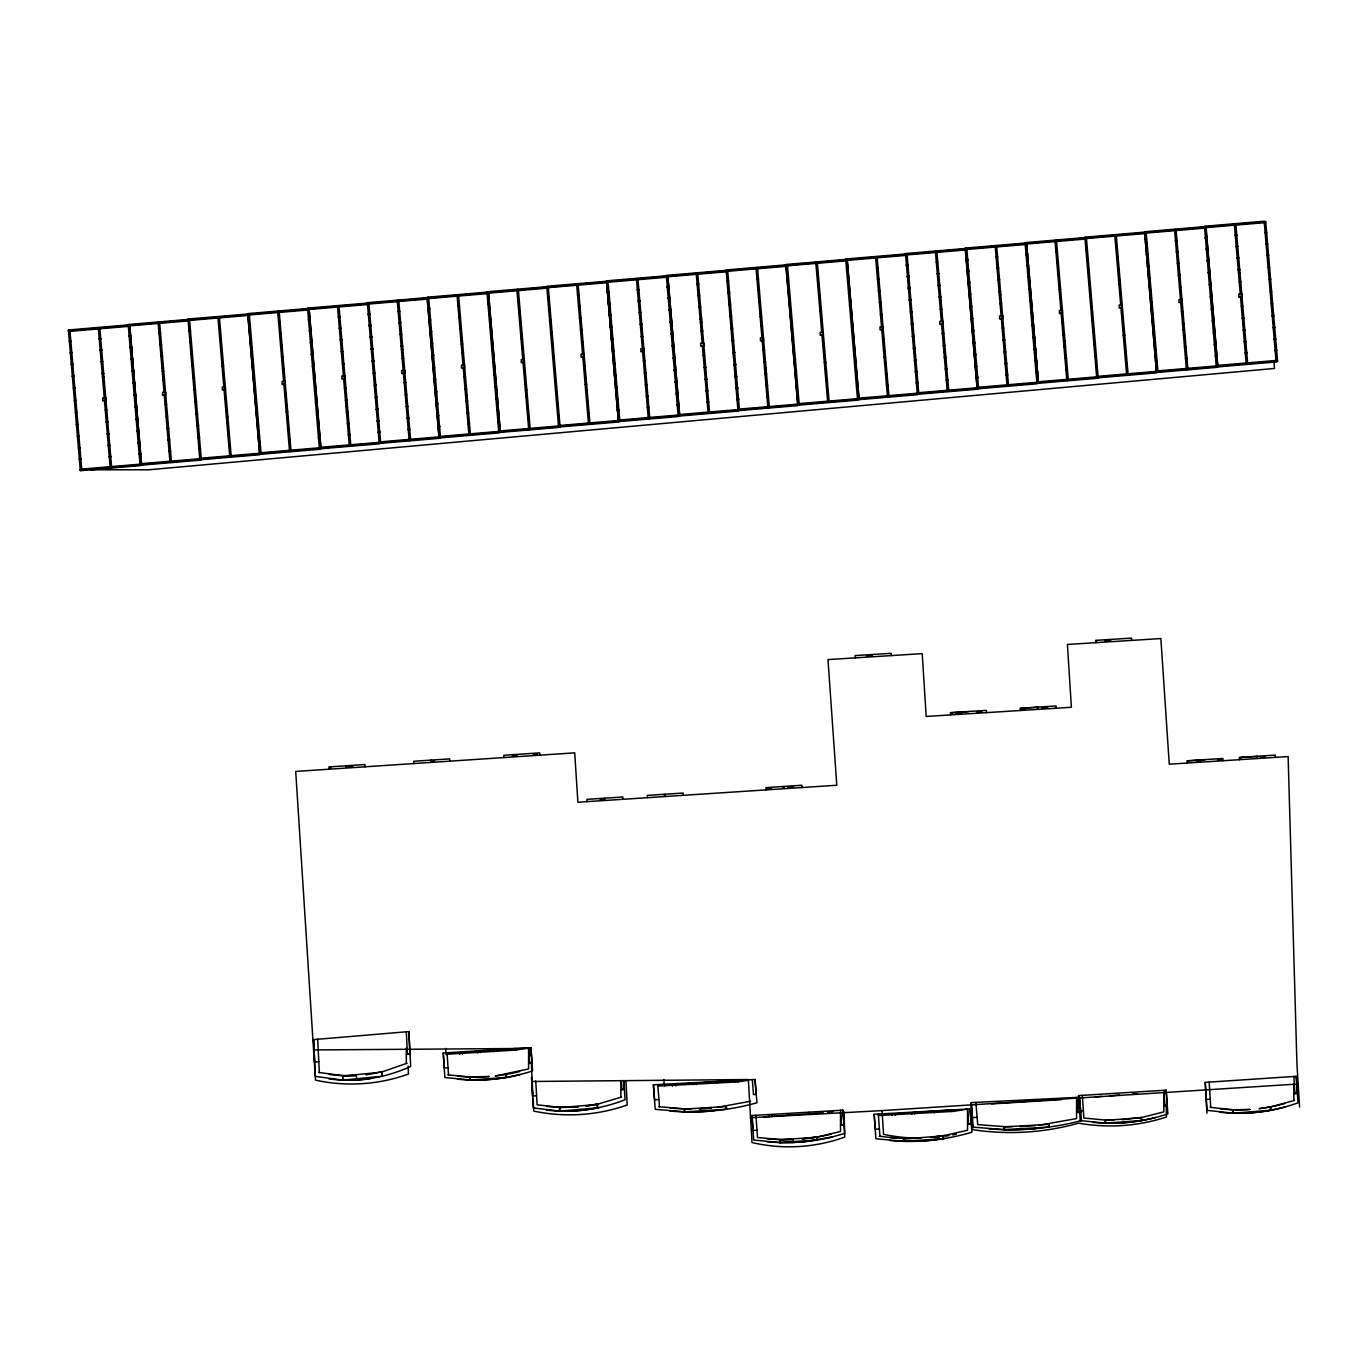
<?xml version="1.0" encoding="UTF-8"?>
<svg xmlns="http://www.w3.org/2000/svg" width="1368" height="1368" viewBox="0 0 1368 1368"><rect width="100%" height="100%" fill="white"/><g stroke="black" fill="none" stroke-linecap="round" stroke-linejoin="round"><path stroke-width="1.5" d="M382.048 1071.708L382.048 1076.257L342.787 1080.139L315.341 1076.377L313.58 1039.595L408.861 1031.592L410.708 1066.476C389.452 1076.086 366.128 1080.976 342.787 1080.139L342.906 1075.641L318.624 1072.444M620.867 1089.646L624.338 1089.338L623.876 1081.028L625.073 1099.718C604.314 1107.823 581.981 1111.791 559.683 1111.107L559.786 1107.362L537.094 1104.797L535.743 1080.994M1270.65 1106.797L1270.65 1110.252L1233.149 1113.193L1206.918 1110.337L1205.242 1082.379L1296.265 1076.308L1298.027 1102.813C1277.267 1110.269 1255.191 1113.809 1233.149 1113.193L1233.252 1109.79L1210.047 1107.345M469.908 1077.249L470.13 1080.002C491.283 1080.532 512.487 1077.454 532.614 1070.888L530.921 1047.631L443.249 1052.967L444.856 1077.488L470.13 1080.002L470.216 1077.009L488.923 1076.462M1105.447 1123.145L1141.528 1120.512L1141.305 1117.707L1105.224 1120.358L1105.447 1123.145C1126.582 1123.692 1147.786 1120.563 1167.862 1113.877L1166.152 1090.159L1078.6 1095.597L1080.207 1120.597L1105.447 1123.145L1105.532 1120.101L1113.843 1120.05M817.346 1136.928L817.346 1139.954L779.88 1142.554L779.982 1139.544L792.927 1139.476L793.064 1142.485L806.197 1141.528L832.086 1136.996L844.672 1133.439L842.91 1110.183L752.024 1115.518L753.683 1140.04L779.88 1142.554L793.064 1142.485M903.479 1140.279L903.564 1141.305C926.649 1141.835 949.785 1138.792 971.93 1132.191L970.066 1108.935L874.169 1114.27L875.913 1138.792L903.564 1141.305L903.667 1138.313L917.33 1138.244A214.178 214.178 0 0 1 890.055 1137.509L879.231 1136.175M684.547 1111.842L726.425 1109.26L726.169 1106.507L684.291 1109.106L684.547 1111.842C708.966 1112.372 733.453 1109.362 756.983 1102.745L755.016 1079.489L653.391 1084.807L655.238 1109.328L684.547 1111.842L684.65 1108.85L690.857 1108.815M1004.386 1129.66L1048.982 1127.078L1048.709 1124.325L1004.112 1126.907L1004.386 1129.66C1030.361 1130.173 1056.404 1127.181 1081.541 1120.546L1079.438 1097.29L971.195 1102.625L973.195 1127.146L1004.386 1129.66L1004.505 1126.651L1012.217 1126.633M407.1 1063.227L383.399 1071.435L369.993 1074.136A141.571 141.571 0 0 1 366.145 1074.667M621.602 1097.016L598.774 1103.856L585.863 1106.096A157.542 157.542 0 0 0 598.774 1103.856M1284.569 1103.566A169.923 169.923 0 0 1 1259.124 1108.644L1271.932 1106.592L1294.59 1100.351M519.652 1071.554A179.054 179.054 0 0 1 495.148 1076L528.595 1068.938L528.595 1047.768L516.146 1050.043L447.131 1054.232M831.231 1134.106A192.221 192.221 0 0 1 802.144 1138.894L818.611 1136.757L840.516 1131.473L840.516 1112.201M750.587 1101.223L717.225 1107.379M944.433 1135.508L930.941 1137.304A214.178 214.178 0 0 0 944.433 1135.508L967.535 1130.242L967.535 1109.072L953.906 1111.346L878.41 1115.536M827.589 1112.577L833.129 1111.62M657.888 1086.072L737.882 1081.883L748.193 1080.275M1039.082 1125.214L1076.565 1118.596L1076.565 1097.427L1077.813 1112.389L1080.669 1112.252L1079.438 1097.29M366.128 1074.547L369.993 1074.136M406.33 1054.386L409.938 1054.027L408.861 1031.592M342.564 1076.017L381.809 1072.136L382.048 1076.257M74.693 330.338L81.071 329.756M89.57 328.987L95.948 328.406M104.447 327.619L112.945 326.849M119.324 326.268L129.943 325.293M134.201 324.9L140.579 324.319M149.078 323.549L157.577 322.78M163.955 322.198L172.453 321.412M178.832 320.83L187.331 320.061M193.709 319.479L200.087 318.898M208.586 318.111L217.084 317.342M223.463 316.76L234.082 315.786M238.34 315.392L248.959 314.435M253.217 314.041L259.578 313.46M270.214 312.485L276.592 311.904M285.091 311.134L291.469 310.553M299.968 309.784L308.467 308.997M314.845 308.416L321.206 307.834M329.722 307.065L336.083 306.483M344.599 305.697L353.098 304.927M359.459 304.346L367.975 303.576M374.336 302.978L378.594 302.602M389.213 301.627L395.591 301.046M404.09 300.276L412.589 299.489M418.967 298.908L427.466 298.138M433.844 297.557L440.222 296.976M448.721 296.189L457.22 295.42M463.598 294.838L472.097 294.069M478.475 293.487L548.311 287.28M493.352 292.119L499.73 291.538M508.229 290.768L516.728 289.982M523.106 289.4L533.725 288.443M537.983 288.049L548.602 287.075M552.86 286.699L559.238 286.117M569.857 285.142L576.236 284.561M584.734 283.774L593.233 283.005M599.611 282.424L605.99 281.842M614.489 281.073L620.867 280.491M629.365 279.705L637.864 278.935M644.242 278.354L652.741 277.567M659.12 276.986L667.618 276.216M673.996 275.635L680.375 275.053M688.874 274.284L695.252 273.703M703.75 272.916L712.249 272.147M718.627 271.565L727.126 270.779M733.505 270.197L739.866 269.616M748.381 268.846L756.88 268.077M763.259 267.495L771.757 266.709M778.118 266.127L786.634 265.358M792.995 264.776L799.374 264.195M807.872 263.408L816.371 262.639M822.749 262.058L833.386 261.083M837.626 260.707L846.125 259.92M854.641 259.151L858.882 258.757M869.501 257.782L875.879 257.201M884.378 256.432L892.894 255.662M899.255 255.081L905.633 254.499M914.132 253.713L920.51 253.131M929.009 252.362L935.387 251.78M943.886 250.994L952.385 250.224M958.763 249.643L967.261 248.873M973.64 248.292L980.018 247.693M988.517 246.924L997.015 246.154M1003.394 245.573L1011.892 244.787M1018.271 244.205L1024.649 243.624M1033.148 242.854L1039.526 242.273M1048.025 241.486L1054.403 240.905M1062.902 240.135L1071.4 239.366M1077.779 238.784L1086.277 237.998M1092.656 237.416L1099.034 236.835M1107.533 236.066L1116.032 235.279M1122.41 234.697L1133.029 233.74M1139.407 233.158L1145.785 232.577M1154.284 231.791L1158.525 231.414M1169.161 230.44L1175.54 229.858M1184.038 229.072L1192.537 228.302M1198.915 227.721L1205.293 227.139M1213.792 226.37L1220.153 225.788M1228.669 225.002L1235.03 224.42M1243.546 223.651L1252.045 222.864M1258.423 222.283L1262.664 221.907M1264.203 221.599L1265.691 221.479L1277.592 361.426L1276.087 361.562M1204.404 227.054L1264.237 221.941M1144.623 232.509L1206.029 227.242M1234.398 224.831L1235.885 224.711M1264.254 222.3L1265.759 222.163M1084.824 237.964L1146.23 232.697M1174.599 230.286L1176.104 230.166M1204.473 227.755L1264.289 222.693M1025.042 243.436L1086.431 238.169M1114.817 235.758L1116.305 235.621M1144.674 233.21L1204.507 228.148M965.244 248.891L1026.65 243.624M1055.019 241.213L1056.506 241.076M1084.892 238.665L1144.708 233.603M905.462 254.345L966.851 249.079M995.237 246.667L996.725 246.531M1025.094 244.12L1084.927 239.075M845.663 259.8L907.07 254.533M935.438 252.122L936.926 252.003M965.312 249.592L1025.128 244.53M785.865 265.255L847.271 259.988M875.64 257.577L877.145 257.458M905.513 255.047L965.346 249.985M726.083 270.71L787.489 265.443M815.858 263.032L817.346 262.913M845.715 260.501L905.548 255.44M666.284 276.182L727.691 270.898M756.059 268.487L757.564 268.367M785.933 265.956L845.749 260.895M606.503 281.637L667.892 276.37M696.278 273.959L697.765 273.822M726.134 271.411L785.967 266.35M546.704 287.092L608.11 281.825M636.479 279.414L637.967 279.277M666.353 276.866L726.169 271.822M576.697 284.869L578.185 284.749M606.554 282.338L666.387 277.276M427.124 298.002L488.53 292.735M516.899 290.324L518.386 290.204M546.773 287.793L606.588 282.731M427.243 298.327L428.731 298.19M457.1 295.779L458.605 295.659M486.974 293.248L488.461 293.111M367.325 303.457L427.158 298.361M487.059 293.265L546.807 288.186M307.543 308.929L368.95 303.645M397.318 301.234L398.806 301.114M427.192 298.703L487.008 293.641M247.745 314.383L309.151 309.117M337.52 306.706L339.025 306.569M367.393 304.158L427.226 299.096M247.864 314.691L249.352 314.572M277.738 312.161L279.226 312.024M309.1 309.493L307.595 309.613L367.428 304.551M187.963 319.838L247.779 314.726M68.434 330.372L69.922 330.235L81.823 470.199L80.319 470.336M128.165 325.293L189.571 320.026M217.94 317.615L219.444 317.496M247.813 315.085L307.629 310.023M68.468 330.714L129.772 325.481M158.158 323.07L159.646 322.951M188.014 320.539L247.847 315.478M68.485 331.073L69.99 330.936M98.359 328.525L99.847 328.406M128.233 325.994L188.049 320.933M68.52 331.466L128.267 326.388M1205.379 237.451L1206.884 237.331M1235.253 234.92L1236.74 234.783M1265.126 232.372L1266.614 232.252M1145.597 242.906L1147.085 242.786M1175.454 240.375L1176.959 240.255M1205.328 237.844L1206.815 237.707M1085.799 248.377L1087.286 248.241M1115.672 245.83L1117.16 245.71M1145.529 243.299L1147.034 243.162M1205.43 238.1L1206.935 237.964M1235.304 235.553L1236.792 235.433M1265.178 233.022L1266.665 232.885M1175.522 241.007L1177.01 240.888M1205.379 238.477L1206.867 238.357M1026.017 253.832L1027.505 253.696M1055.874 251.284L1057.379 251.165M1085.747 248.754L1087.235 248.634M966.218 259.287L967.706 259.151M996.092 256.739L997.58 256.62M1025.949 254.209L1027.454 254.089M1085.85 249.01L1087.355 248.891M1115.724 246.479L1117.211 246.343M906.42 264.742L907.925 264.623M936.293 262.211L937.781 262.075M966.167 259.663L967.655 259.544M1026.068 254.465L1027.556 254.345M1055.925 251.934L1057.43 251.797M1085.799 249.386L1087.286 249.267M966.27 259.92L967.775 259.8M996.143 257.389L997.631 257.269M1026 254.858L1027.505 254.722M846.638 270.197L848.126 270.077M876.512 267.666L878 267.529M906.368 265.118L907.856 264.999M786.839 275.652L788.344 275.532M816.713 273.121L818.201 273.002M846.587 270.59L848.074 270.454M906.488 265.375L907.976 265.255M966.218 260.313L967.706 260.176M727.058 281.124L728.546 280.987M756.914 278.576L758.419 278.456M786.788 276.045L788.276 275.909M846.689 270.847L848.177 270.71M876.563 268.299L878.051 268.179M906.42 265.768L907.925 265.631M786.908 276.302L788.395 276.165M816.764 273.754L818.252 273.634M846.638 271.223L848.126 271.103M667.259 286.579L668.764 286.442M697.133 284.031L698.62 283.911M726.989 281.5L728.494 281.363M607.477 292.034L608.965 291.897M637.334 289.486L638.839 289.366M667.208 286.955L668.696 286.835M756.983 279.226L758.471 279.089M786.839 276.678L788.344 276.558M547.679 297.489L549.166 297.369M577.553 294.958L579.04 294.821M607.409 292.41L608.914 292.29M667.31 287.212L668.815 287.092M697.184 284.681L698.672 284.544M607.529 292.666L609.016 292.547M637.385 290.136L638.89 289.999M667.259 287.605L668.747 287.468M487.88 302.944L489.385 302.824M517.754 300.413L519.241 300.276M547.627 297.865L549.115 297.745M428.099 308.398L429.586 308.279M457.972 305.868L459.46 305.748M487.829 303.337L489.334 303.2M547.73 298.121L549.235 298.002M577.604 295.591L579.091 295.471M607.477 293.06L608.965 292.923M368.3 313.853L369.805 313.734M398.173 311.323L399.661 311.203M428.047 308.792L429.535 308.655M487.949 303.593L489.436 303.457M517.805 301.046L519.31 300.926M547.679 298.515L549.166 298.378M428.15 309.048L429.637 308.911M458.024 306.5L459.511 306.381M487.88 303.97L489.385 303.85M308.518 319.325L310.006 319.189M338.375 316.777L339.88 316.658M368.248 314.247L369.736 314.11M248.719 324.78L250.224 324.643M278.593 322.232L280.081 322.113M308.45 319.702L309.955 319.582M368.368 314.503L369.856 314.366M398.225 311.972L399.73 311.836M428.099 309.424L429.586 309.305M188.938 330.235L190.426 330.115M218.794 327.704L220.299 327.568M248.668 325.156L250.156 325.037M308.569 319.958L310.057 319.838M338.443 317.427L339.931 317.291M368.3 314.879L369.805 314.76M248.771 325.413L250.276 325.293M278.644 322.882L280.132 322.745M308.518 320.334L310.006 320.215M129.139 335.69L130.627 335.57M159.013 333.159L160.501 333.022M188.869 330.611L190.374 330.492M69.358 341.145L70.845 341.025M99.214 338.614L100.702 338.477M129.088 336.066L130.576 335.947M188.989 330.868L190.477 330.748M218.846 328.337L220.351 328.217M248.719 325.806L250.207 325.669M159.064 333.792L160.552 333.672M188.938 331.261L190.426 331.124M69.409 341.795L70.897 341.658M99.265 339.247L100.77 339.127M1206.337 248.737L1207.841 248.6M1236.21 246.189L1237.698 246.069M1266.084 243.658L1267.572 243.521M1146.555 254.191L1148.043 254.055M1176.412 251.644L1177.916 251.524M1206.285 249.113L1207.876 249.113M1236.262 246.702L1237.749 246.582M1266.118 244.171L1267.606 244.051M1086.756 259.646L1088.244 259.51M1116.63 257.099L1118.118 256.979M1146.487 254.568L1147.991 254.448M1026.975 265.101L1028.462 264.982M1056.831 262.571L1058.336 262.434M1088.193 259.903L1086.705 260.023L1088.295 260.04M1146.589 254.704L1148.094 254.585M1176.463 252.174L1177.951 252.037M1206.337 249.626L1207.824 249.506M1116.664 257.629L1118.169 257.492M1146.538 255.081L1148.026 254.961M967.176 270.556L968.664 270.437M997.05 268.025L998.537 267.889M1026.906 265.478L1028.514 265.495M1056.883 263.083L1058.37 262.964M1086.739 260.553L1088.244 260.416M907.377 276.011L908.882 275.891M937.251 273.48L938.739 273.361M968.612 270.813L967.125 270.95L968.715 270.95M847.596 281.466L849.083 281.346M877.469 278.935L878.957 278.815M907.326 276.404L908.814 276.268L907.429 276.541M997.084 268.538L998.589 268.419M1026.958 266.008L1028.445 265.871M937.302 273.993L938.79 273.874M967.159 271.462L968.664 271.326M787.797 286.938L789.302 286.801M817.671 284.39L819.158 284.27M847.544 281.859L849.135 281.859M877.504 279.448L878.991 279.328M907.377 276.917L908.865 276.798M728.015 292.393L729.503 292.256M757.872 289.845L759.377 289.725M787.746 287.314L789.233 287.194M668.217 297.848L669.721 297.728M698.09 295.317L699.578 295.18M729.452 292.649L727.947 292.769L729.554 292.786M787.848 287.451L789.336 287.331M817.722 284.92L819.21 284.783M847.579 282.372L849.083 282.253M757.923 290.375L759.411 290.238M787.797 287.827L789.285 287.707M608.435 303.303L609.923 303.183M638.292 300.772L639.796 300.635M668.165 298.224L669.653 298.104M698.125 295.83L699.629 295.693M727.998 293.299L729.486 293.162M548.636 308.758L550.124 308.638M578.51 306.227L579.998 306.09M608.367 303.696L609.871 303.559M488.855 314.212L490.342 314.093M518.711 311.682L520.199 311.562M548.585 309.151L550.073 309.014M608.469 303.816L609.974 303.696M638.343 301.285L639.831 301.165M548.688 309.288L550.175 309.151M578.544 306.74L580.049 306.62M608.418 304.209L609.906 304.072M429.056 319.684L430.544 319.548M458.93 317.137L460.418 317.017M488.786 314.606L490.377 314.606M518.763 312.195L520.25 312.075M548.619 309.664L550.124 309.544M369.257 325.139L370.762 325.003M399.131 322.591L400.619 322.472M429.005 320.061L430.493 319.941L429.107 320.197M309.476 330.594L310.964 330.475M339.332 328.063L340.837 327.927M369.206 325.516L370.694 325.396M458.964 317.667L460.452 317.53M488.838 315.119L490.325 314.999M369.309 325.652L370.796 325.533M399.182 323.122L400.67 322.985M429.039 320.574L430.544 320.454M249.677 336.049L251.182 335.929M279.551 333.518L281.038 333.382M309.424 330.971L311.015 330.988M339.384 328.577L340.871 328.44M369.257 326.029L370.745 325.909M189.895 341.504L191.383 341.384M219.752 338.973L221.257 338.837M249.626 336.425L251.216 336.442M279.585 334.031L281.09 333.912M309.459 331.501L310.946 331.364M130.097 346.959L131.584 346.839M159.97 344.428L161.458 344.308M189.827 341.897L191.332 341.761M189.93 342.034L191.435 341.897M219.803 339.486L221.291 339.367M249.677 336.956L251.165 336.819M70.315 352.431L71.803 352.294M100.172 349.883L101.677 349.763M130.046 347.352L131.636 347.352M160.005 344.941L161.51 344.822M189.878 342.41L191.366 342.291M70.349 352.944L71.837 352.807M100.223 350.396L101.711 350.276M130.08 347.865L131.584 347.746M1207.328 260.382L1208.833 260.245M1237.202 257.834L1238.69 257.714M1267.059 255.303L1268.563 255.183M1147.547 265.837L1149.034 265.717M1177.403 263.306L1178.908 263.169M1207.277 260.758L1208.85 260.638M1237.236 258.227L1238.724 258.107M1267.093 255.696L1268.598 255.577M1087.748 271.291L1089.236 271.172M1117.622 268.761L1119.11 268.624M1147.478 266.213L1149.069 266.093M1177.438 263.699L1178.942 263.562M1207.311 261.151L1208.799 261.031M1027.949 276.746L1029.454 276.627M1057.823 274.216L1059.311 274.079M1117.656 269.154L1119.144 269.017M1147.513 266.606L1149.017 266.486M968.168 282.201L969.655 282.082M998.041 279.671L999.529 279.551M1027.898 277.14L1029.386 277.003M1057.857 274.609L1059.345 274.472M1087.731 272.061L1089.219 271.941M908.369 287.673L909.874 287.536M938.243 285.125L939.73 285.006M968.116 282.595L969.69 282.475M998.059 280.064L999.563 279.944M848.587 293.128L850.075 292.991M878.444 290.58L879.949 290.461M908.318 288.049L909.805 287.93M908.403 288.067L909.908 287.93M938.277 285.519L939.765 285.399M968.151 282.988L969.638 282.851M788.789 298.583L790.294 298.446M818.663 296.052L820.15 295.916M848.519 293.504L850.109 293.385M878.478 290.974L879.983 290.854M908.352 288.443L909.84 288.306M729.007 304.038L730.495 303.918M758.864 301.507L760.369 301.37M788.737 298.959L790.311 298.84M818.697 296.428L820.184 296.309M848.553 293.898L850.058 293.778M669.209 309.493L670.696 309.373M699.082 306.962L700.57 306.825M728.939 304.414L730.529 304.312M758.898 301.901L760.403 301.764M788.772 299.353L790.259 299.233M609.427 314.948L610.915 314.828M639.284 312.417L640.771 312.297M669.157 309.886L670.73 309.767M699.116 307.355L700.604 307.219M728.973 304.808L730.478 304.688M549.628 320.42L551.116 320.283M579.502 317.872L580.99 317.752M609.359 315.341L610.863 315.204M639.318 312.81L640.805 312.691M669.191 310.279L670.679 310.143M489.829 325.875L491.334 325.738M519.703 323.327L521.191 323.207M549.577 320.796L551.15 320.676M579.536 318.265L581.024 318.146M609.393 315.734L610.88 315.598M430.048 331.33L431.536 331.193M459.904 328.782L461.409 328.662M489.778 326.251L491.369 326.131M519.737 323.72L521.225 323.6M549.611 321.189L551.099 321.053M370.249 336.784L371.754 336.665M400.123 334.254L401.611 334.117M429.997 331.706L431.57 331.586M459.939 329.175L461.444 329.055M489.812 326.644L491.3 326.524M310.468 342.239L311.955 342.12M340.324 339.709L341.829 339.572M370.198 337.161L371.788 337.058M400.157 334.647L401.645 334.51M430.014 332.099L431.518 331.979M250.669 347.694L252.157 347.575M280.543 345.163L282.03 345.044M310.399 342.633L311.989 342.513M340.358 340.102L341.863 339.965M370.232 337.554L371.72 337.434M190.887 353.149L192.375 353.029M220.744 350.618L222.249 350.499M250.618 348.088L252.191 347.968M280.577 345.557L282.064 345.42M310.433 343.026L311.938 342.889M131.089 358.621L132.576 358.484M160.962 356.073L162.45 355.954M190.819 353.543L192.324 353.406M220.778 351.012L222.266 350.892M250.652 348.481L252.139 348.344M71.29 364.076L72.795 363.939M101.164 361.528L102.651 361.409M131.037 358.997L132.611 358.878M160.996 356.467L162.484 356.347M190.853 353.936L192.358 353.799M71.324 364.469L72.829 364.333M101.198 361.921L102.685 361.802M131.072 359.391L132.559 359.271M1238.194 269.616L1239.699 269.479M1178.412 275.071L1179.9 274.951M1208.371 272.574L1209.842 272.181M1238.228 270.043L1239.733 269.906M1268.085 267.239L1269.59 267.376M1148.556 277.772L1150.043 277.636M1208.286 272.694L1209.774 272.574M1088.757 283.227L1090.262 283.108M1118.614 280.526L1120.101 280.406M1148.504 278.149L1150.078 277.909M1178.447 275.498L1179.934 275.361M1208.303 272.95L1209.808 272.831M1058.832 285.98L1060.32 285.861M1088.791 283.484L1090.279 283.364M1118.648 280.953L1120.153 280.833M1148.521 278.422L1150.009 278.285M999.033 291.452L1000.521 291.316M1030.463 288.562L1028.993 288.956L1030.412 288.939M1058.866 286.408L1060.354 286.288M1088.706 283.603L1090.228 283.74M969.177 294.137L970.681 294.017M909.395 299.592L910.883 299.472M939.235 296.907L940.739 296.771M969.125 294.53L970.613 294.394M999.067 291.863L1000.555 291.743M1028.941 289.332L1030.429 289.195M849.596 305.064L851.084 304.927M879.453 302.362L880.941 302.225M909.327 299.985L910.9 299.729M939.286 297.318L940.774 297.198M819.654 307.817L821.159 307.697M849.614 305.321L851.118 305.201M879.487 302.79L880.975 302.653M909.361 300.242L910.849 300.122M789.798 310.519L791.303 310.382M849.545 305.44L851.033 305.321M730.016 315.974L731.504 315.837M759.873 313.272L761.36 313.152M789.746 310.895L791.32 310.656M819.688 308.245L821.193 308.108M849.562 305.697L851.05 305.577M670.217 321.429L671.722 321.309M700.074 318.727L701.579 318.607M729.965 316.35L731.538 316.111M759.907 313.7L761.395 313.563M789.764 311.169L791.268 311.032M1238.502 273.138L1239.989 273.019M640.292 324.182L641.78 324.062M670.252 321.685L671.739 321.565M700.108 319.154L701.613 319.035M729.982 316.624L731.47 316.487M610.436 326.884L611.923 326.764M670.166 321.805L671.654 321.685M1178.703 278.593L1180.208 278.474M550.637 332.339L552.142 332.219M580.494 329.654L581.981 329.517M610.367 327.277L611.941 327.02M640.327 324.609L641.814 324.49M670.183 322.078L671.688 321.942M1118.921 284.048L1120.409 283.928M490.856 337.81L492.343 337.674M520.695 335.109L522.2 334.972M550.586 332.732L552.074 332.595M580.528 330.064L582.016 329.944M610.402 327.533L611.889 327.414M1059.123 289.52L1060.61 289.383M460.913 340.564L462.401 340.444M492.36 337.947L490.873 338.067L492.292 338.067M520.746 335.536L522.234 335.399M401.115 346.018L402.619 345.899M431.057 343.265L432.544 343.129M999.341 294.975L1000.829 294.838M371.275 348.72L372.763 348.583M431.005 343.642L432.579 343.402M460.948 340.991L462.435 340.854M490.821 338.443L492.309 338.323M939.542 300.43L941.03 300.293M311.476 354.175L312.964 354.055M341.333 351.473L342.821 351.354M371.207 349.096L372.78 348.857M401.149 346.446L402.654 346.309M431.023 343.898L432.51 343.778M879.744 305.885L881.249 305.765M281.534 356.928L283.039 356.809M311.494 354.432L312.998 354.312L311.425 354.551M341.367 351.901L342.855 351.781M371.241 349.37L372.729 349.233M221.753 362.4L223.241 362.263M251.678 359.63L253.183 359.51M819.962 311.34L821.45 311.22M191.896 365.085L193.384 364.965M251.626 360.023L253.2 359.767M281.569 357.356L283.073 357.236M311.442 354.825L312.93 354.688M760.163 316.795L761.668 316.675M132.097 370.54L133.602 370.42M161.954 367.855L163.442 367.718M191.845 365.478L193.401 365.222M221.787 362.811L223.275 362.691M251.644 360.28L253.148 360.16M700.382 322.267L701.87 322.13M102.172 373.31L103.66 373.173M133.619 370.677L132.132 370.813L133.534 370.796M161.988 368.283L163.493 368.146M191.862 365.735L193.35 365.615M72.316 376.012L73.804 375.875M640.583 327.721L642.071 327.585M72.333 376.268L73.821 376.149M102.207 373.738L103.694 373.601M132.063 371.19L133.568 371.07M580.801 333.176L582.289 333.04M521.003 338.631L522.49 338.512M461.204 344.086L462.709 343.966M401.423 349.541L402.91 349.421M341.624 354.996L343.129 354.876M281.842 360.468L283.33 360.331M222.043 365.923L223.548 365.786M162.262 371.378L163.75 371.258M102.463 376.833L103.951 376.713M1210.868 284.305L1209.38 284.441L1210.885 284.441M1240.742 281.774L1239.237 281.893L1240.742 281.911M1269.111 279.363L1270.598 279.226M1269.128 279.499L1270.615 279.363M1149.582 289.896L1151.086 289.896M1179.455 287.485L1180.943 287.229M1209.312 284.818L1210.817 284.818M1089.8 295.351L1091.305 295.351M1119.674 292.94L1121.161 292.684M1149.53 290.409L1151.018 290.153M1030.001 300.806L1031.489 300.686L1030.019 300.943M1059.875 298.275L1061.363 298.138L1059.875 298.395M1091.236 295.608L1089.732 295.727L1091.236 295.744M970.203 306.261L971.707 306.278M1000.094 303.867L1001.564 303.593M1029.95 301.319L1031.438 301.063M910.421 311.716L911.909 311.596M940.278 309.185L941.783 309.185M970.151 306.654L971.656 306.654M850.622 317.188L852.127 317.051M880.496 314.64L881.984 314.52M910.37 312.109L911.857 311.972M790.841 322.643L792.329 322.506L790.841 322.762M822.202 319.975L820.697 320.095L822.202 320.112M852.127 317.188L850.571 317.564L852.076 317.564M880.513 314.777L882.001 314.657M731.042 328.098L732.547 328.098M760.916 325.687L762.404 325.43M790.772 323.019L792.277 323.019M671.26 333.553L672.748 333.433M702.622 330.885L701.117 331.022L702.622 331.022M732.479 328.354L730.991 328.474L732.496 328.491M611.462 339.007L612.949 338.888M641.336 336.477L642.823 336.34L641.336 336.613M671.192 333.929L672.765 333.553M611.479 339.144L612.967 339.025M671.209 334.066L672.697 333.946M551.663 344.462L553.168 344.479M581.554 342.068L583.024 341.812M611.41 339.401L612.915 339.401M491.881 349.934L493.369 349.798M521.755 347.387L523.243 347.267L521.755 347.523M551.612 344.856L553.099 344.719L551.629 344.975M432.083 355.389L433.588 355.252M463.444 352.722L461.956 352.841L463.461 352.858M493.386 349.934L491.83 350.311L493.335 350.311M432.1 355.509L433.588 355.389M372.301 360.844L373.806 360.844M402.158 358.296L403.663 358.313M432.049 355.902L433.519 355.646M312.502 366.299L314.007 366.179M343.864 363.632L342.376 363.768L343.881 363.768M372.233 361.22L373.738 361.101M252.721 371.754L254.209 371.634L252.721 371.891M282.577 369.223L284.082 369.086L282.595 369.36M312.451 366.675L313.939 366.556M372.25 361.357L373.738 361.238M192.922 377.209L194.427 377.226M222.796 374.815L224.284 374.558M252.67 372.267L254.157 372.011M133.123 382.664L134.628 382.681M163.014 380.27L164.485 380.013M192.871 377.602L194.376 377.602M74.83 387.999L73.342 388.136L74.847 388.136M133.072 383.057L134.577 382.92M133.089 383.194L134.577 383.057M1210.406 296.651L1211.911 296.531M1241.768 293.949L1240.28 294.12L1234.329 224.13L1235.834 224.01L1247.719 363.974L1246.231 364.093L1240.451 296.104M1270.154 291.572L1271.641 291.452M1180.481 299.524L1181.986 299.404L1180.481 299.575L1174.548 229.602L1176.035 229.465L1187.92 369.428L1186.432 369.548L1180.652 301.558M1150.625 302.106L1152.112 301.986M1210.355 297.044L1211.843 296.907M1090.826 307.578L1092.331 307.441M1122.188 304.859L1120.7 305.03L1114.749 235.057L1116.254 234.92L1128.138 374.883L1126.651 375.02L1120.871 307.013M1150.573 302.499L1152.061 302.362M1031.044 313.033L1032.532 312.896M1060.901 310.451L1062.389 310.314M1090.775 307.954L1092.263 307.834M1001.29 317.923L1007.053 385.93L1008.558 385.81L996.656 245.847L995.169 245.966L1001.12 315.991L1002.607 315.769M971.246 318.488L972.734 318.351M1001.12 315.94L1002.607 315.871L1002.607 318.949L999.615 318.949L999.615 315.94L1002.607 315.94M1030.976 313.409L1032.481 313.289M911.464 323.942L912.952 323.823M942.808 321.241L941.321 321.412L935.387 251.421L936.875 251.302L948.759 391.265L947.272 391.385L941.492 323.378M971.195 318.864L972.682 318.744M851.665 329.397L853.153 329.278M883.027 326.696L881.539 326.867L875.588 256.876L877.076 256.757L888.978 396.72L887.473 396.84L881.693 328.833M911.396 324.319L912.901 324.199M821.74 332.27L823.228 332.15L821.74 332.321L815.79 262.331L817.294 262.211L829.179 402.175L827.691 402.295L821.911 334.305M791.867 334.852L793.372 334.733M851.614 329.791L853.102 329.654M732.085 340.307L733.573 340.187M763.447 337.776L760.454 337.776L760.454 340.769L763.447 340.769L763.447 337.776L761.942 337.776L756.008 267.803L757.496 267.666L769.38 407.63L767.893 407.767L762.113 339.76M791.816 335.245L793.303 335.109M672.286 345.779L673.791 345.642M703.648 343.146L702.16 343.231L696.209 273.258L697.714 273.121L709.599 413.085L708.111 413.221L702.331 345.215M732.034 340.7L733.522 340.564M612.505 351.234L613.993 351.097M642.361 348.686L643.849 348.515L643.866 351.696L640.874 351.696L640.874 348.686L643.866 348.686L642.379 348.737L636.428 278.713L637.915 278.593L649.8 418.54L648.312 418.676L642.533 350.67M672.235 346.155L673.723 346.036M552.706 356.689L554.194 356.569M584.068 353.987L582.58 354.158L576.629 284.168L578.117 284.048L590.018 424.012L588.514 424.131L582.751 356.125M612.436 351.61L613.941 351.49M492.925 362.144L494.412 362.024M522.781 359.613L524.286 359.527L524.286 362.606L521.293 362.606L521.293 359.613L524.286 359.613M552.655 357.065L554.143 356.945M433.126 367.599L434.614 367.479M464.487 364.897L462.983 365.017L457.049 295.078L458.536 294.958L470.438 434.921L468.933 435.041L463.154 367.051M492.856 362.537L494.361 362.4M373.327 373.054L374.832 372.934M403.201 370.523L404.689 370.352L404.706 373.515L401.696 373.515L401.696 370.523L404.706 370.523M433.075 367.992L434.562 367.855M313.546 378.526L315.033 378.389M344.907 375.807L343.419 375.978L337.469 306.004L338.956 305.868L350.858 445.831L349.353 445.968L343.573 377.961M373.276 373.447L374.764 373.31M253.747 383.981L255.252 383.844M283.621 381.433L285.108 381.262L283.621 381.484L277.67 311.459L279.175 311.323L291.059 451.286L289.571 451.423L283.792 383.416M313.494 378.902L314.982 378.782M193.965 389.435L195.453 389.299M225.327 386.734L223.822 386.905L217.888 316.914L219.376 316.795L231.26 456.758L229.773 456.878L223.993 388.871M253.696 384.357L255.183 384.237M134.167 394.89L135.671 394.771M165.528 392.274L164.04 392.359L158.09 322.369L159.594 322.249L171.479 462.213L169.974 462.333L164.211 394.326M193.897 389.812L195.402 389.692M74.385 400.345L75.873 400.226M104.413 399.798L110.192 467.788L111.68 467.668L99.796 327.704L98.308 327.824L104.242 397.849L105.729 397.643M134.115 395.267L135.603 395.147M104.242 397.849L105.746 397.729L105.746 400.807L102.754 400.807L102.754 397.814L105.746 397.814M1211.449 308.877L1212.937 308.621M1241.306 306.21L1242.811 306.21M1271.18 303.799L1272.668 303.542M1151.651 314.195L1153.139 314.076M1181.524 311.665L1183.012 311.528M1211.381 309.117L1212.869 308.997L1211.398 309.253M1091.852 319.65L1093.357 319.531L1091.869 319.787M1123.214 317L1121.726 317.119L1123.231 317.119M1153.156 314.212L1151.6 314.589L1153.104 314.589M1181.524 311.801L1183.012 311.665M1032.07 325.242L1033.575 325.122M1061.944 322.711L1063.432 322.455M1091.801 320.044L1093.306 320.044M972.272 330.577L973.777 330.44M1003.633 327.91L1002.145 328.029L1003.65 328.046M912.49 336.032L913.978 335.895M942.347 333.484L943.852 333.364L942.364 333.621M972.22 330.953L973.777 330.577M1032.019 325.635L1033.507 325.498M912.49 336.169L913.995 336.032M972.238 331.09L973.725 330.953M852.709 341.624L854.179 341.367M882.565 338.956L884.07 338.956M912.422 336.408L913.927 336.425M792.893 346.942L794.398 346.822M822.766 344.411L824.254 344.274L822.784 344.548M852.64 341.863L854.128 341.743L852.64 342M734.599 352.277L733.111 352.397L734.616 352.414M762.985 349.866L764.473 349.746M792.841 347.335L794.398 346.942M762.985 350.003L764.49 349.866M792.859 347.455L794.346 347.335M673.33 357.988L674.817 357.732M703.186 355.321L704.691 355.321M733.06 352.91L734.548 352.653M644.892 360.656L643.387 360.776L644.892 360.793M673.261 358.245L674.749 358.108M553.732 368.779L555.237 368.642L553.749 368.915M583.606 366.231L585.094 366.111L583.623 366.368M613.531 363.443L615.036 363.324M673.278 358.382L674.766 358.245M613.48 363.837L614.967 363.7M493.951 374.37L495.438 374.114M523.807 371.703L525.312 371.703M553.698 369.292L555.186 369.172M434.169 379.825L435.64 379.569M464.026 377.158L465.53 377.158M493.899 374.747L495.387 374.49M375.858 385.024L374.37 385.143L375.875 385.16M404.227 382.613L405.715 382.476M434.101 380.082L435.588 379.945L434.101 380.201M404.244 382.749L405.732 382.613M314.589 390.735L316.059 390.478M344.445 388.067L345.95 388.067M374.319 385.656L375.807 385.4M254.79 396.19L256.278 395.933M284.647 393.522L286.151 393.539M314.52 390.991L316.025 390.991M226.353 398.858L224.848 398.977L226.353 398.994M256.209 396.327L254.722 396.446L256.226 396.446M194.991 401.645L196.496 401.525M135.21 407.117L136.697 406.86M165.066 404.449L166.571 404.449M194.94 402.038L196.428 401.782M75.411 412.572L76.899 412.315M105.268 409.904L106.772 409.904M135.141 407.356L136.646 407.373M1212.458 320.728L1213.946 320.608M1242.332 318.197L1243.82 318.077M1272.189 315.666L1273.694 315.529M1152.66 326.2L1154.165 326.063M1182.533 323.652L1184.021 323.532M1212.407 321.121L1213.98 320.864M1242.349 318.453L1243.837 318.334M1272.223 315.923L1273.711 315.803M1152.694 326.456L1154.182 326.336M1182.55 323.925L1184.055 323.788M1212.424 321.377L1213.912 321.258M1092.878 331.654L1094.366 331.518M1122.752 329.107L1124.24 328.987M1152.608 326.576L1154.096 326.456M1033.079 337.109L1034.584 336.973M1062.953 334.562L1064.441 334.442M1092.827 332.031L1094.4 331.791M1122.769 329.38L1124.257 329.243M1152.625 326.832L1154.13 326.713M973.298 342.564L974.785 342.445M1003.154 340.034L1004.659 339.897M1033.028 337.486L1034.601 337.246M1062.97 334.835L1064.475 334.698M1092.844 332.304L1094.332 332.168M973.315 342.821L974.803 342.701M1003.189 340.29L1004.676 340.17M1033.045 337.759L1034.55 337.622M913.499 348.019L915.004 347.899M943.373 345.488L944.86 345.352M853.717 353.474L855.205 353.354M883.574 350.943L885.079 350.824M913.448 348.412L915.021 348.156M943.39 345.745L944.878 345.625M973.264 343.214L974.751 343.077M793.919 358.946L795.406 358.809M823.793 356.398L825.28 356.279M853.649 353.867L855.222 353.611M883.608 351.2L885.096 351.08M913.465 348.669L914.97 348.549M793.936 359.203L795.441 359.066L793.867 359.322M823.81 356.672L825.297 356.535M853.683 354.124L855.171 354.004M734.12 364.401L735.625 364.264M763.994 361.853L765.481 361.733M674.339 369.856L675.826 369.719M704.212 367.308L705.7 367.188M734.069 364.777L735.642 364.538M764.011 362.127L765.516 361.99M793.885 359.579L795.372 359.459M614.54 375.311L616.045 375.191M644.413 372.78L645.901 372.643M674.287 370.232L675.86 369.993M704.229 367.582L705.717 367.445M734.086 365.034L735.591 364.914M614.574 375.567L616.062 375.448M644.431 373.036L645.935 372.917M674.304 370.506L675.792 370.369M584.615 378.235L586.12 378.098M614.489 375.687L615.976 375.567M494.959 386.221L496.464 386.101M524.833 383.69L526.321 383.57M554.69 381.159L556.263 380.902M584.649 378.491L586.137 378.372M614.506 375.961L616.01 375.824M435.178 391.675L436.666 391.556M465.034 389.145L466.539 389.025M494.908 386.614L496.481 386.357M524.85 383.946L526.338 383.827M554.724 381.416L556.212 381.296M436.683 391.812L435.195 391.949L436.631 392.206M465.069 389.401L466.556 389.281M494.925 386.87L496.43 386.751M375.396 397.404L376.867 397.011M405.27 394.873L406.741 394.48M315.598 402.602L317.085 402.466M345.454 400.054L346.942 399.935M255.799 408.057L257.287 407.938M285.673 405.526L287.16 405.39M315.529 402.979L317.102 402.739M345.471 400.328L346.976 400.191M375.345 397.78L376.833 397.661M255.816 408.314L257.321 408.194M285.69 405.783L287.177 405.663M315.563 403.252L317.051 403.115M1242.862 324.455L1244.35 324.336M197.505 413.392L196.034 413.769L197.437 413.769M225.874 410.981L227.396 411.118M255.748 408.433L257.252 408.57M1183.063 329.91L1184.568 329.791M136.219 418.967L137.706 418.847M166.075 416.436L167.58 416.299M76.42 424.422L77.925 424.302M106.294 421.891L107.781 421.772M136.167 419.36L137.723 419.104M195.966 414.162L197.471 414.025M1123.282 335.365L1124.77 335.245M76.454 424.696L77.942 424.559M106.311 422.148L107.815 422.028M136.184 419.617L137.672 419.497M1063.483 340.82L1064.971 340.7M1003.685 346.292L1005.189 346.155M943.903 351.747L945.391 351.61M884.104 357.202L885.609 357.082M824.323 362.657L825.81 362.537M764.524 368.112L766.029 367.992M704.742 373.567L706.23 373.447M585.162 384.493L586.65 384.357M525.363 389.948L526.851 389.812M465.565 395.403L467.069 395.284M405.783 400.858L407.271 400.738M345.984 406.313L347.489 406.193M1213.467 332.544L1214.955 332.407M1243.324 329.996L1244.829 329.876M1273.198 327.465L1274.685 327.345M286.203 411.785L287.69 411.648M1153.669 337.999L1155.156 337.862M1183.542 335.451L1185.03 335.331M1213.399 332.92L1214.989 332.8M1243.375 330.475L1244.863 330.355M1273.232 327.858L1274.72 327.721M1093.887 343.453L1095.375 343.334M1123.744 340.923L1125.231 340.786M1153.617 338.375L1155.19 338.255M1213.433 333.313L1214.938 333.193M226.404 417.24L227.892 417.103M1183.576 335.947L1185.064 335.81M166.622 422.695L168.11 422.558M1034.088 348.908L1035.576 348.789M1063.962 346.378L1065.45 346.241M1093.819 343.83L1095.409 343.727M1123.795 341.401L1125.283 341.265M1153.651 338.768L1155.139 338.648M106.824 428.15L108.311 428.03M974.29 354.363L975.794 354.244M1004.163 351.832L1005.651 351.713M1034.037 349.302L1035.61 349.182M1063.996 346.856L1065.484 346.72M1093.853 344.223L1095.358 344.103M944.365 357.287L945.869 357.168M974.238 354.757L975.829 354.637M1034.071 349.695L1035.559 349.558M1004.197 352.311L1005.702 352.192M854.709 365.29L856.214 365.153M884.583 362.742L886.071 362.623M914.542 360.212L916.03 360.092M944.416 357.766L945.904 357.647M974.273 355.15L975.76 355.013M794.928 370.745L796.415 370.608M824.784 368.197L826.289 368.077M854.658 365.666L856.248 365.547M884.617 363.221L886.122 363.101M914.474 360.605L915.979 360.468M735.129 376.2L736.617 376.08M765.003 373.669L766.49 373.532M794.859 371.121L796.45 371.002M854.692 366.06L856.18 365.94M824.836 368.676L826.323 368.556M675.347 381.655L676.835 381.535M705.204 379.124L706.709 378.987M735.078 376.576L736.651 376.457M765.037 374.148L766.525 374.011M794.894 371.515L796.398 371.395M615.549 387.11L617.036 386.99M645.422 384.579L646.91 384.442M675.279 382.048L676.869 381.928M705.255 379.603L706.743 379.466M735.112 376.969L736.6 376.85M555.75 392.565L557.255 392.445M585.624 390.034L587.111 389.914M615.497 387.503L617.071 387.383M675.313 382.424L676.818 382.305M495.968 398.037L497.456 397.9M525.842 395.489L527.33 395.369M645.457 385.058L646.944 384.938M585.658 390.513L587.163 390.393M615.532 387.896L617.019 387.76M436.17 403.492L437.674 403.355M466.043 400.944L467.531 400.824M495.917 398.413L497.49 398.293M525.876 395.968L527.364 395.848M555.733 393.351L557.221 393.214M376.388 408.947L377.876 408.827M406.245 406.416L407.749 406.279M436.118 403.868L437.709 403.748M466.078 401.423L467.582 401.303M495.951 398.806L497.439 398.687M316.589 414.401L318.094 414.282M346.463 411.871L347.951 411.734M406.296 406.894L407.784 406.758M436.153 404.261L437.64 404.141M256.808 419.856L258.296 419.737M286.664 417.326L288.169 417.189M316.538 414.778L318.111 414.675M346.497 412.349L348.002 412.213M376.354 409.716L377.859 409.596M197.009 425.311L198.497 425.192M226.883 422.78L228.371 422.661M256.739 420.25L258.33 420.13M286.716 417.804L288.203 417.668M316.572 415.171L318.06 415.051M137.21 430.783L138.715 430.646M167.084 428.235L168.572 428.116M196.958 425.704L198.531 425.585M256.774 420.643L258.278 420.506M226.917 423.259L228.405 423.139M77.429 436.238L78.916 436.101M107.302 433.69L108.79 433.571M137.159 431.159L138.749 431.04M167.118 428.714L168.623 428.594M196.992 426.098L198.48 425.961M77.463 436.631L78.951 436.495M107.337 434.169L108.824 434.049M137.193 431.553L138.681 431.416M1244.316 341.521L1245.803 341.401M1274.172 338.99L1275.677 338.854M1154.643 349.524L1156.148 349.387M1184.517 346.976L1186.005 346.856M1214.391 344.445L1215.981 344.445M1244.35 342.051L1245.838 341.914M1274.224 339.503L1275.711 339.384M1094.862 354.979L1096.349 354.842M1124.718 352.448L1126.223 352.311M1154.592 349.9L1156.182 349.917M1184.568 347.506L1186.056 347.369M1214.425 344.958L1215.93 344.839M1064.937 357.903L1066.424 357.766M1096.298 355.235L1094.793 355.355L1096.401 355.372M1005.138 363.358L1006.643 363.221M1035.012 360.81L1036.499 360.69M1124.77 352.961L1126.257 352.824M1154.643 350.413L1156.131 350.293M1035.114 360.947L1036.602 360.827M1064.971 358.416L1066.476 358.296M1094.845 355.885L1096.332 355.748M915.483 371.344L916.97 371.224M945.356 368.813L946.844 368.693M975.213 366.282L976.82 366.282M1005.189 363.871L1006.677 363.751M1035.046 361.34L1036.551 361.203M885.558 374.268L887.045 374.148M915.431 371.737L916.919 371.6L915.534 371.874M825.776 379.723L827.264 379.603M857.137 377.072L855.633 377.192L857.223 377.192M945.391 369.326L946.895 369.206M975.264 366.795L976.752 366.658M885.609 374.781L887.097 374.661M915.466 372.25L916.97 372.13M736.104 387.725L737.609 387.589M765.977 385.178L767.465 385.058M795.851 382.647L797.441 382.664M825.81 380.253L827.298 380.116M855.684 377.705L857.172 377.585M676.322 393.18L677.81 393.061M706.179 390.649L707.683 390.513M737.54 387.982L736.052 388.102L737.643 388.119M646.397 396.104L647.885 395.968M676.271 393.557L677.759 393.437L676.356 393.693M766.029 385.708L767.516 385.571M795.885 383.16L797.39 383.04M706.23 391.162L707.718 391.043M736.104 388.632L737.591 388.495M556.742 404.09L558.229 403.97M586.598 401.559L588.103 401.44M616.472 399.029L618.062 399.029M646.431 396.617L647.936 396.498M676.305 394.087L677.793 393.95M496.943 409.545L498.431 409.425M526.817 407.014L528.304 406.894M556.673 404.483L558.178 404.347M467.018 412.469L468.523 412.349M498.379 409.801L496.892 409.938L498.482 409.938M556.776 404.62L558.281 404.483M586.65 402.072L588.137 401.953M616.523 399.541L618.011 399.405M526.851 407.527L528.356 407.407M556.725 404.996L558.212 404.877M407.236 417.924L408.724 417.804M437.093 415.393L438.683 415.41M467.069 412.999L468.557 412.862M496.926 410.451L498.431 410.332M317.564 425.927L319.069 425.807M347.438 423.396L348.925 423.259M377.312 420.848L378.799 420.728M257.782 431.382L259.27 431.262M287.639 428.851L289.144 428.714M317.513 426.303L319 426.183M377.414 420.985L378.902 420.865M407.271 418.454L408.776 418.317M437.144 415.906L438.632 415.786M317.615 426.44L319.103 426.32M347.489 423.909L348.977 423.772M377.346 421.378L378.851 421.241M227.857 434.306L229.345 434.169M257.817 431.895L259.322 431.775M287.69 429.364L289.178 429.244M317.564 426.833L319.052 426.696M138.202 442.291L139.69 442.172M168.059 439.761L169.564 439.641M197.933 437.23L199.42 437.093M78.403 447.764L79.891 447.627M108.277 445.216L109.765 445.096M138.134 442.685L139.639 442.548M198.035 437.367L199.523 437.23M227.892 434.819L229.397 434.699M257.765 432.288L259.253 432.151M138.236 442.822L139.741 442.685M168.11 440.274L169.598 440.154M197.984 437.743L199.471 437.623M78.455 448.276L79.942 448.14M108.311 445.746L109.816 445.609M138.185 443.198L139.673 443.078M1245.256 352.67L1246.744 352.551M1275.13 350.14L1276.618 350.02M1155.601 360.673L1157.089 360.536M1185.457 358.142L1186.962 358.006M1095.802 366.128L1097.307 366.008M1125.676 363.597L1127.164 363.461M1155.533 361.049L1157.037 360.93M1215.434 355.851L1216.939 355.731M1245.307 353.32L1246.795 353.183M1275.181 350.772L1276.669 350.653M1036.021 371.583L1037.508 371.463M1065.877 369.052L1067.382 368.915M1095.751 366.504L1097.239 366.385M1155.652 361.306L1157.14 361.186M1185.526 358.775L1187.014 358.655M1215.382 356.244L1216.887 356.108M1095.853 366.778L1097.358 366.641M1125.727 364.23L1127.215 364.11M1155.601 361.699L1157.089 361.562M976.222 377.038L977.71 376.918M1006.096 374.507L1007.583 374.387M1035.952 371.976L1037.457 371.839M916.423 382.51L917.928 382.373M946.297 379.962L947.785 379.842M976.171 377.431L977.658 377.294M1036.072 372.233L1037.56 372.096M1065.928 369.685L1067.433 369.565M1095.802 367.154L1097.29 367.017M856.642 387.965L858.129 387.828M886.515 385.417L888.003 385.297M916.372 382.886L917.877 382.766M976.273 377.688L977.778 377.551M1006.147 375.14L1007.635 375.02M1036.004 372.609L1037.508 372.489M916.492 383.143L917.979 383.023M946.348 380.612L947.853 380.475M976.222 378.064L977.71 377.944M796.843 393.42L798.348 393.283M826.717 390.872L828.204 390.752M856.59 388.341L858.078 388.221M737.061 398.875L738.549 398.755M766.918 396.344L768.423 396.207M796.792 393.796L798.279 393.676M856.693 388.597L858.181 388.478M886.567 386.067L888.054 385.93M916.423 383.519L917.928 383.399M677.263 404.329L678.767 404.21M707.136 401.799L708.624 401.662M736.993 399.251L738.498 399.131M796.911 394.052L798.399 393.933M826.768 391.522L828.256 391.385M856.642 388.991L858.129 388.854M737.113 399.507L738.6 399.388M766.986 396.976L768.474 396.857M796.843 394.446L798.348 394.309M617.481 409.784L618.969 409.665M647.338 407.254L648.842 407.134M677.211 404.723L678.699 404.586M587.556 412.708L589.044 412.589M617.413 410.178L618.917 410.041M677.314 404.979L678.819 404.842M707.188 402.431L708.675 402.312M737.061 399.901L738.549 399.764M497.901 420.711L499.388 420.574M527.757 418.163L529.245 418.044M557.631 415.633L559.119 415.496M617.532 410.434L619.02 410.297M647.389 407.886L648.894 407.767M677.263 405.356L678.75 405.236M557.734 415.889L559.238 415.769M587.607 413.358L589.095 413.221M617.481 410.81L618.969 410.691M438.102 426.166L439.59 426.029M467.976 423.618L469.463 423.499M497.832 421.087L499.337 420.968M408.177 429.09L409.665 428.953M438.051 426.542L439.538 426.423M497.952 421.344L499.44 421.224M527.809 418.813L529.313 418.676M557.682 416.265L559.17 416.146M348.378 434.545L349.883 434.408M378.252 431.997L379.74 431.878M438.153 426.799L439.641 426.679M468.027 424.268L469.515 424.131M497.884 421.72L499.388 421.601M378.372 432.254L379.859 432.134M408.228 429.723L409.733 429.603M438.102 427.192L439.59 427.055M258.723 442.531L260.228 442.411M288.597 440L290.084 439.863M318.47 437.469L319.958 437.332M198.941 447.986L200.429 447.866M228.798 445.455L230.303 445.335M258.672 442.924L260.159 442.787M318.573 437.726L320.061 437.589M348.447 435.178L349.934 435.058M378.303 432.647L379.808 432.51M169.016 450.91L170.504 450.79M258.774 443.181L260.279 443.044M288.648 440.633L290.136 440.513M318.522 438.102L320.009 437.982M198.993 448.636L200.48 448.499M228.866 446.105L230.354 445.968M258.723 443.557L260.211 443.437M79.361 458.913L80.849 458.776M109.218 456.365L110.722 456.245M139.091 453.834L140.579 453.714M139.194 454.091L140.699 453.971M169.068 451.56L170.555 451.423M198.941 449.012L200.429 448.892M79.412 459.545L80.9 459.426M109.269 457.015L110.774 456.878M139.143 454.467L140.63 454.347M1216.272 365.547L1276.002 360.468M1156.473 371.002L1217.794 365.803M1246.162 363.392L1247.667 363.272M1276.036 360.861L1277.524 360.742M1096.674 376.457L1156.422 371.378M1276.07 361.203L1216.323 366.282L1217.742 366.197M1156.507 371.395L1157.995 371.275M1186.381 368.864L1187.869 368.727M1036.893 381.911L1096.623 376.833M1126.582 374.319L1128.07 374.182M1156.456 371.771L1217.845 366.504L1205.96 226.541L1144.64 231.739L1156.593 372.489L1216.34 367.411L1204.438 226.284L1264.169 221.206L1276.122 361.956L1216.306 367.017M977.094 387.366L1038.415 382.185M1066.801 379.774L1068.288 379.654M1096.657 377.243L1158.063 371.959M917.312 392.821L978.633 387.64M1098.265 377.431L1036.961 382.664L1038.363 382.561M1007.002 385.229L1008.49 385.109M857.514 398.293L917.244 393.214M947.203 390.684L948.708 390.564M977.077 388.153L1038.483 382.886L1026.581 242.923L965.261 248.104L977.231 388.871M1096.726 377.927L1156.541 372.865L1144.589 232.115M797.732 403.748L857.462 398.669M887.422 396.139L888.909 396.019M917.278 393.608L978.684 388.341M1036.927 383.399L1096.76 378.337L1084.858 237.194L1146.162 231.996L1158.012 372.353M737.933 409.203L799.254 404.022M827.623 401.611L829.128 401.474M857.497 399.063L918.903 393.796M977.128 388.854L1036.961 383.792L1025.06 242.649L1086.38 237.468L1098.213 377.807M678.152 414.658L739.455 409.477M767.841 407.065L769.329 406.929M797.698 404.518L859.104 399.251L847.219 259.287L785.899 264.486L797.852 405.236M917.347 394.309L977.162 389.247L965.21 248.497M618.353 420.113L678.083 415.034M708.043 412.52L709.53 412.384M737.916 409.972L799.305 404.706M857.548 399.764L917.381 394.702L905.479 253.559L966.8 248.377L978.633 388.717M558.554 425.568L619.875 420.386M648.261 417.975L649.749 417.856M678.118 415.444L739.524 410.178M797.766 405.219L857.582 400.157L845.681 259.014L907.001 253.832L918.834 394.172M498.773 431.023L560.093 425.841M588.462 423.43L589.95 423.31M618.336 420.899L679.725 415.633L667.841 275.669L606.52 280.85L618.473 421.618L678.22 416.539L666.319 275.396L727.639 270.214L739.472 410.554M737.968 410.674L797.801 405.612L785.831 264.862M438.974 436.495L498.721 431.416M528.664 428.885L530.168 428.765M558.537 426.354L619.943 421.087M678.186 416.146L738.002 411.084L726.1 269.941L787.421 264.742L799.254 405.099M379.192 441.949L438.923 436.871M468.882 434.357L470.37 434.22M498.739 431.809L560.145 426.542M321.463 447.233L380.714 442.223M409.083 439.812L410.588 439.675M438.957 437.264L500.363 431.997L488.461 292.034L427.141 297.232L439.111 437.982L498.841 432.904L486.94 291.76L548.26 286.579L560.093 426.919M558.606 427.055L618.421 421.994L606.469 281.227M259.612 452.859L319.342 447.781M349.302 445.267L350.789 445.13M379.158 442.719L440.564 437.452M498.807 432.51L558.623 427.449L546.738 286.305L608.042 281.124L619.875 421.464M199.813 458.314L259.544 453.253M289.503 450.722L290.991 450.602M319.377 448.191L380.766 442.907M140.015 463.769L201.335 458.588M229.721 456.177L231.209 456.057M259.578 453.646L320.984 448.379L309.1 308.416L247.779 313.597L259.732 454.347L319.462 449.285L307.561 308.142L368.881 302.961L380.714 443.3M379.227 443.42L439.043 438.359L427.09 297.608M80.233 469.241L141.554 464.043M169.923 461.632L171.41 461.512M199.796 459.101L261.185 453.834M319.428 448.875L379.261 443.831L367.359 302.687L428.68 297.489L440.513 437.846M80.267 469.634L81.755 469.498M110.124 467.086L111.629 466.967M139.998 464.556L201.404 459.289M140.117 464.881L141.605 464.744L129.721 324.78L68.4 329.979L80.353 470.729L140.1 465.65L128.199 324.507L189.502 319.325L201.335 459.665L199.848 459.802L259.681 454.74L247.711 313.973M80.302 469.976L140.032 464.915M140.066 465.257L199.882 460.195L187.98 319.052L249.301 313.87L261.134 454.21M536.581 1095.717L532.614 1096.007L531.571 1077.317L533.246 1107.96L559.683 1111.107L597.491 1107.875L597.491 1104.079M318.795 1061.688L314.674 1062.03L313.58 1039.595M409.938 1054.027L407.425 1054.232L406.33 1031.797M1298.181 1083.986L882.052 1110.594L750.331 1117.759M1249.907 1109.397L1233.252 1109.79M1293.854 1093.63L1297.309 1093.357L1296.265 1076.308M1122.136 1119.708L1142.759 1117.246L1163.843 1111.876L1163.843 1092.228M1095.084 1096.88L1101.65 1096.384M1109.687 1095.785L1119.554 1095.033M1132.636 1094.041L1137.287 1093.682M1163.843 1105.652L1167.16 1105.412L1166.152 1090.159M528.595 1062.833L531.913 1062.594L530.921 1047.631M470.13 1080.002L506.245 1077.42L506.245 1074.376M624.338 1089.338L621.927 1089.509L621.448 1081.216M763.532 1116.784L823.416 1112.885M840.516 1125.368L843.953 1125.146L842.91 1110.183M347.934 766.798L352.705 766.49M434.596 761.035L430.783 761.292L430.715 760.334M512.282 755.854L517.053 755.529M533.298 754.452L537.111 754.196M1210.218 1099.171L1206.285 1099.427L1205.242 1082.379M1297.309 1093.357L1294.898 1093.511L1293.854 1076.462M600.176 799.63L604.947 799.322L604.878 798.365M771.552 788.378L766.781 788.703L766.713 787.746M787.797 787.318L793.525 786.942M967.535 1124.137L971.16 1123.898L970.066 1108.935M903.564 1141.305L943.082 1138.723L943.082 1135.679M866.491 656.007L872.22 655.648M1105.036 640.925L1110.765 640.566M968.407 711.685L951.222 712.779L951.273 713.72M956.061 713.429L961.79 713.053M977.077 712.095L981.848 711.788M1025.778 709.017L1021.007 709.325L1020.938 708.367L1038.124 707.273L1038.192 708.231M1042.023 707.991L1047.751 707.632M1204.986 759.804L1187.8 760.916L1187.869 761.856M1196.453 761.309L1201.224 761.001M1217.469 759.958L1221.282 759.719M1260.253 757.205L1265.024 756.897M1083.37 1110.611L1079.591 1110.85L1078.6 1095.597M1167.16 1105.412L1164.852 1105.549L1163.843 1090.313M448.037 1067.69L444.258 1067.929L443.249 1052.967M531.913 1062.594L529.604 1062.731L528.595 1047.768M991.595 1103.89L1061.192 1099.684M1019.912 1126.599L1035.268 1125.659M756.983 1130.242L753.067 1130.464L752.024 1115.518M843.953 1125.146L841.559 1125.283L840.516 1110.32M1076.565 1112.492L1080.669 1112.252M879.402 1128.993L875.264 1129.233L874.169 1114.27M971.16 1123.898L968.63 1124.034L967.535 1109.072M658.931 1099.547L654.554 1099.769L653.391 1084.807M532.084 1081.472L748.347 1079.54L752.024 1142.554A164.006 164.006 0 0 0 844.723 1137.116L844.141 1111.945M977.111 1117.348L972.443 1117.588L971.195 1102.625M531.314 1056.25L531.314 1048.418L313.563 1049.94M342.906 1075.641L356.467 1075.539A141.571 141.571 0 0 1 329.363 1074.444M559.786 1107.362L578.425 1106.763A157.542 157.542 0 0 1 546.755 1106.353M90.63 469.788L148.821 469.788L1274.497 368.454L1273.984 362.075M1004.505 1126.651L977.727 1124.616L975.88 1102.403M658.743 1106.712L684.65 1108.85M890.055 1137.509L903.667 1138.313M755.94 1115.279L757.496 1137.509L779.982 1139.544M447.883 1074.872L470.216 1077.009M1105.532 1120.101L1083.866 1118.015L1082.379 1095.358M1034.122 1099.821L1034.276 1101.308M737.882 1081.883L737.745 1080.395L672.389 1084.585L672.526 1086.072M735.317 1080.549L735.454 1082.037M717.225 1081.712L717.379 1083.199M716.866 1083.234L716.695 1081.746L716.781 1083.234M712.471 1082.003L712.608 1083.507M696.09 1083.063L696.244 1084.55M693.097 1083.251L693.234 1084.756M675.621 1084.379L675.775 1085.867M953.906 1111.346L953.77 1109.841L892.09 1114.048L892.227 1115.536M951.478 1109.995L951.615 1111.5M934.412 1111.158L934.549 1112.663M933.848 1111.192L934.07 1112.68M914.474 1112.526L914.594 1114.014M911.635 1112.714L911.772 1114.202M895.151 1113.826L895.288 1115.33M943.082 1138.723L942.843 1135.97L903.359 1138.963M1205.909 226.934L1217.794 366.898M1060.918 310.536L1054.967 240.512L1056.455 240.375L1068.34 380.338L1066.852 380.475L1061.072 312.468M1026.53 243.299L1038.415 383.262M847.151 259.681L859.053 399.644M809.121 1112.406L809.24 1113.894M808.591 1112.44L808.796 1113.928M790.225 1113.757L790.345 1115.262M787.54 1113.945L787.66 1115.45M771.911 1115.074L772.031 1116.562M769.004 1115.279L769.141 1116.784M667.789 276.045L679.674 416.009M522.781 359.647L516.847 289.623L518.335 289.503L530.22 429.466L528.732 429.586L522.952 361.579M488.41 292.427L500.295 432.391M403.201 370.574L397.25 300.55L398.755 300.413L410.639 440.376L409.152 440.513L403.372 372.506M309.031 308.792L320.933 448.755M129.669 325.174L141.554 465.137M516.146 1050.043L516.01 1048.538L459.631 1052.744L459.751 1054.232M513.923 1048.692L514.043 1050.197M494.207 1050.162L494.344 1051.65M480.082 1051.223L480.219 1052.71M477.5 1051.411L477.62 1052.898M462.435 1052.522L462.555 1054.027M445.643 1048.418L446.173 1054.762M817.346 1139.954L817.124 1137.218L779.657 1139.8L779.88 1142.554M506.04 1074.667L506.245 1077.42M755.016 1079.489L756.179 1094.434L753.494 1094.571L752.332 1079.626M663.839 1079.54L664.318 1085.85M657.769 1084.585L659.496 1106.797M1270.427 1107.122L1270.65 1110.252M1232.927 1110.064L1233.149 1113.193M878.307 1114.048L879.932 1136.261M447.028 1052.744L448.516 1074.957M801.99 787.523L801.836 785.249L765.943 787.609L766.097 789.883M783.898 786.617L783.967 787.575M782.958 786.686L783.026 787.626M767.67 787.677L767.739 788.635M683.282 795.321L683.128 793.047L647.235 795.406L647.389 797.681M665.19 794.415L665.258 795.355M664.25 794.466L664.318 795.424M622.953 799.288L622.816 796.997L586.923 799.357L587.06 801.648M603.921 798.433L603.989 799.391M597.491 1107.875L597.252 1104.438L559.461 1107.67L559.683 1111.107M539.847 755.17L539.693 752.879L503.817 755.273L503.954 757.547M449.747 761.172L449.593 758.881L413.7 761.275L413.854 763.549M431.655 760.266L431.724 761.224M364.999 766.815L364.846 764.524L328.953 766.918L329.107 769.209M346.908 765.926L346.976 766.867M345.967 765.977L346.018 766.935M330.68 767.003L330.731 767.944M329.722 767.055L329.791 768.012M1275.404 757.376L1275.25 755.102L1239.357 757.41L1239.494 759.685M1257.38 757.393L1257.312 756.436L1241.084 757.479L1241.135 758.436M1256.371 756.504L1256.422 757.444M1240.126 757.547L1240.195 758.505M1223.077 760.745L1222.924 758.471L1187.031 760.779L1187.185 763.053M1131.644 640.395L1131.507 638.121L1095.597 640.378L1095.751 642.669M1096.366 640.532L1096.435 641.472M1056.216 708.231L1056.062 705.956L1020.169 708.231L1020.323 710.505M1037.183 707.341L1037.235 708.299M1021.896 708.299L1021.947 709.257M986.499 712.643L986.345 710.368L950.452 712.625L950.589 714.917M952.162 712.711L952.231 713.668M891.184 655.597L891.047 653.323L855.154 655.58L855.291 657.871M882.052 1110.594L883.54 1134.329A171.034 171.034 0 0 0 920.92 1138.142M1299.6 1107.122L1296.932 1063.859L1288.126 756.555L1169.264 764.199L1160.868 638.548L1067.416 644.448L1071.383 707.273L926.187 716.456L922.22 653.63L827.982 659.598L836.788 785.249L577.894 802.246L574.714 752.845L295.71 771.432L315.495 1080.139A168.52 168.52 0 0 0 408.451 1074.051L408.109 1066.014M1209.175 1082.122L1210.731 1107.447M1077.078 1098.538L1077.334 1102.642M971.195 1105.087L972.716 1129.66A250.925 250.925 0 0 0 1078.6 1123.145A181.003 181.003 0 0 0 1166.476 1117.006L1166.237 1105.019M532.819 1094.161L531.314 1062.098M533.075 1098.401L533.794 1111.107A173.736 173.736 0 0 0 627.177 1105.019L625.997 1081.472M342.684 1078.07L342.787 1080.139M1205.738 1089.697L1206.952 1113.193M317.701 1039.253L319.325 1072.58M356.518 1077.043L356.603 1080.036M1293.854 1084.089L1293.854 1100.59M1141.528 1117.434L1141.528 1120.512M1048.982 1124.034L1048.982 1127.078M726.425 1106.233L726.425 1109.26M620.867 1080.994L620.867 1097.273M406.33 1048.23L406.33 1063.534M1285.407 1106.866A173.052 173.052 0 0 1 1219.982 1112.287M945.083 1138.45A218.128 218.128 0 0 1 889.696 1140.485M713.959 1110.833A245.265 245.265 0 0 1 669.841 1111.038M520.473 1074.461A182.354 182.354 0 0 1 457.442 1079.181M832.086 1136.996A195.778 195.778 0 0 1 766.73 1141.716M1155.721 1117.502A178.592 178.592 0 0 1 1092.775 1122.324M1035.73 1128.634A278.097 278.097 0 0 1 988.722 1128.839M370.386 1078.6A144.187 144.187 0 0 1 329.004 1078.907M956.386 1134.123A171.034 171.034 0 0 1 952.709 1134.893M948.999 1135.594A171.034 171.034 0 0 1 945.288 1136.192M939.696 1136.962A171.034 171.034 0 0 1 934.07 1137.526M792.927 1139.476A192.221 192.221 0 0 1 767.072 1138.74M599.389 1107.533A160.466 160.466 0 0 1 546.413 1110.081M1249.907 1109.499A169.923 169.923 0 0 1 1220.324 1108.884M690.857 1108.935A240.802 240.802 0 0 1 670.217 1108.046M488.923 1076.582A179.054 179.054 0 0 1 457.767 1076.188M1089.185 271.548L1087.697 271.668L1089.27 271.565M557.186 392.821L555.699 392.958L557.289 392.838M377.825 409.203L376.32 409.323L377.91 409.203M711.48 1107.977L699.116 1108.781A240.802 240.802 0 0 0 711.497 1108.029M1241.785 294.12L1238.775 294.12L1238.775 297.113L1241.785 297.113L1241.785 294.12M1181.986 299.575L1178.994 299.575L1178.994 302.567L1181.986 302.567L1181.986 299.575M1122.205 305.03L1119.195 305.03L1119.195 308.022L1122.205 308.022L1122.205 305.03M1062.406 310.485L1059.413 310.485L1059.413 313.494L1062.406 313.494L1062.406 310.485M942.826 321.412L939.833 321.412L939.833 324.404L942.826 324.404L942.826 321.412M883.027 326.867L880.034 326.867L880.034 329.859L883.027 329.859L883.027 326.867M823.245 332.321L820.236 332.321L820.236 335.314L823.245 335.314L823.245 332.321M703.665 343.231L700.655 343.231L700.655 346.241L703.665 346.241L703.665 343.231M584.068 354.158L581.075 354.158L581.075 357.151L584.068 357.151L584.068 354.158M464.487 365.068L461.495 365.068L461.495 368.06L464.487 368.06L464.487 365.068M344.907 375.978L341.914 375.978L341.914 378.987L344.907 378.987L344.907 375.978M285.125 381.433L282.116 381.433L282.116 384.442L285.125 384.442L285.125 381.433M225.327 386.905L222.334 386.905L222.334 389.897L225.327 389.897L225.327 386.905M165.528 392.359L162.535 392.359L162.535 395.352L165.528 395.352L165.528 392.359"/></g></svg>
